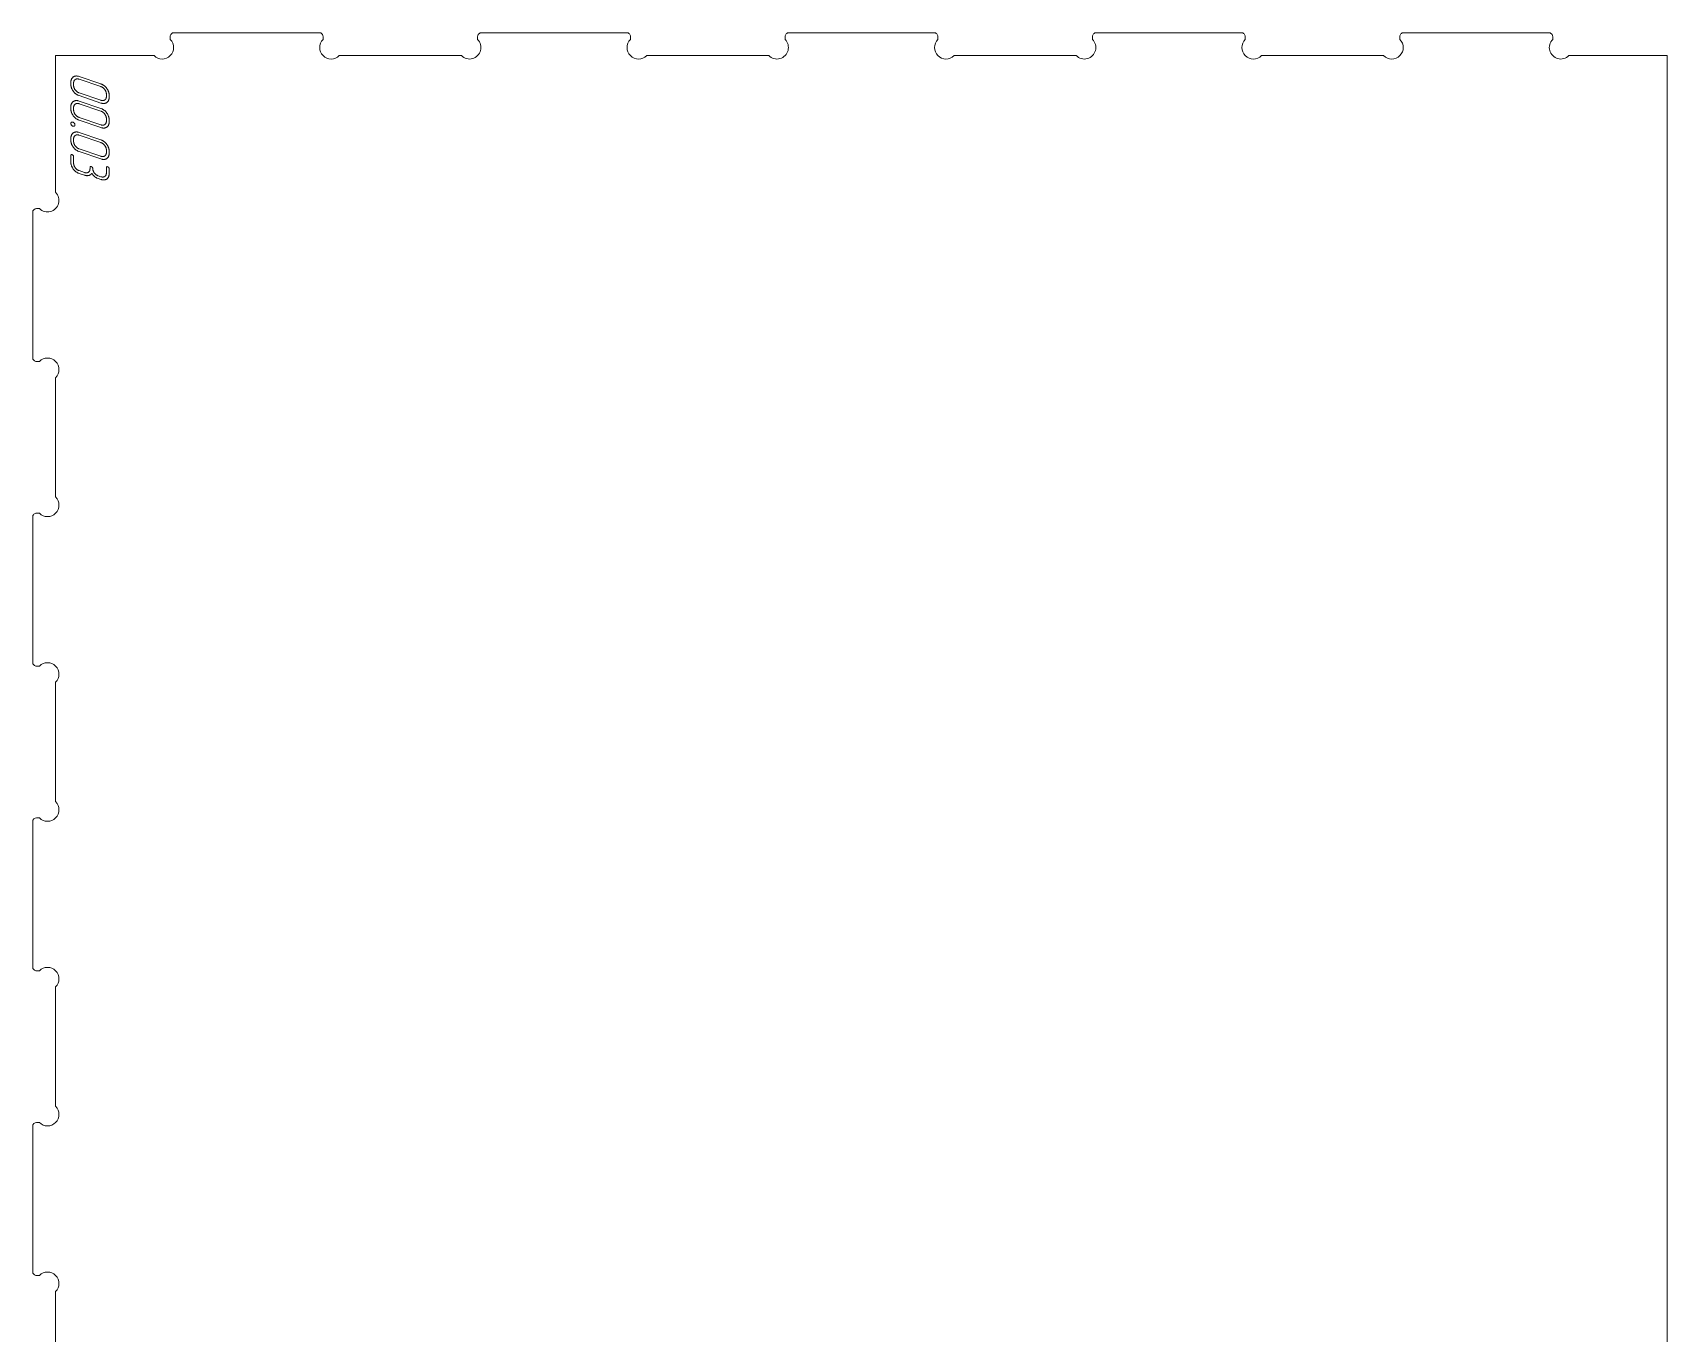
# Model space of a CAD drawing. Header units: millimetres. Extents: x 10 to 1486, y -701 to -10.
# Drawn here: x 10.2 to 438, y -350.4 to -10.2 of the extents above; entities that cross this region are included whole.
import ezdxf

# ---------------------------------------------------------------- set-up
doc = ezdxf.new("R2010")
doc.units = ezdxf.units.MM
doc.layers.add('cut', color=7, linetype='Continuous', lineweight=0)
doc.layers.add('mark', color=7, linetype='Continuous', lineweight=0)

msp = doc.modelspace()

# ---------------------------------------------------------------- linework, layer by layer
at = {"layer": 'cut'}
msp.add_lwpolyline([(16.177663, -370.734304), (16.177663, -339.519665, 1), (11.935022, -335.277024), (11.177881, -335.277024, -0.4142135624), (10.177883, -334.277026), (10.177883, -296.277101, -0.4142133886), (11.177881, -295.277104), (11.935022, -295.277104, 1), (16.177663, -291.034463), (16.177663, -259.819825, 1), (11.935022, -255.577184), (11.177673, -255.577184, -0.4142135624), (10.177675, -254.577186), (10.177675, -216.577261, -0.4142133886), (11.177673, -215.577264), (11.935022, -215.577264, 1), (16.177663, -211.334623), (16.177663, -180.119984, 1), (11.935022, -175.877343), (11.177673, -175.877343, -0.4142135624), (10.177675, -174.877345), (10.177675, -136.877421, -0.4142135624), (11.177673, -135.877423), (11.935022, -135.877423, 1), (16.177663, -131.634782), (16.177663, -100.420144, 1), (11.935022, -96.177503), (11.177673, -96.177503, -0.4142135624), (10.177675, -95.177505), (10.177675, -57.17758, -0.4142133886), (11.177673, -56.177583), (11.935022, -56.177583, 1), (16.177663, -51.934942), (16.177663, -16.177663), (41.934962, -16.177663, 1), (46.177603, -11.935022), (46.177603, -11.177673, -0.4142135624), (47.177601, -10.177675), (85.177525, -10.177675, -0.4142135624), (86.177523, -11.177673), (86.177523, -11.935022, 1), (90.420164, -16.177663), (122.394683, -16.177663, 1), (126.637324, -11.935022), (126.637324, -11.177673, -0.4142135624), (127.637322, -10.177675), (165.637246, -10.177675, -0.4142135624), (166.637244, -11.177673), (166.637244, -11.935022, 1), (170.879885, -16.177663), (202.854404, -16.177663, 1), (207.097045, -11.935022), (207.097045, -11.177673, -0.4142135624), (208.097043, -10.177675), (246.096967, -10.177675, -0.4142135624), (247.096965, -11.177673), (247.096965, -11.935022, 1), (251.339606, -16.177663), (283.314126, -16.177663, 1), (287.556767, -11.935022), (287.556767, -11.177673, -0.4142135624), (288.556765, -10.177675), (326.556689, -10.177675, -0.4142135624), (327.556687, -11.177673), (327.556687, -11.935022, 1), (331.799328, -16.177663), (363.773847, -16.177663, 1), (368.016488, -11.935022), (368.016488, -11.177673, -0.4142135624), (369.016486, -10.177675), (407.01641, -10.177675, -0.4142135624), (408.016408, -11.177673), (408.016408, -11.935022, 1), (412.259049, -16.177663), (438.016348, -16.177663), (438.016348, -614.476466)], format="xyb", dxfattribs=at)
at = {"layer": 'mark'}
for points in [[(22.320507, -26.627307), (28.034782, -28.569267), (28.145342, -28.604361), (28.25381, -28.633776), (28.360186, -28.657514), (28.464468, -28.675573), (28.566658, -28.687954), (28.666756, -28.694658), (28.764761, -28.695683), (28.860673, -28.69103), (28.954493, -28.6807), (29.046219, -28.664691), (29.135854, -28.643005), (29.223395, -28.61564), (29.308845, -28.582597), (29.392201, -28.543877), (29.473465, -28.499478), (29.552636, -28.449401), (29.628319, -28.394708), (29.69912, -28.336457), (29.765038, -28.27465), (29.826073, -28.209286), (29.882225, -28.140366), (29.933494, -28.067889), (29.979881, -27.991855), (30.021385, -27.912265), (30.058006, -27.829119), (30.089744, -27.742415), (30.1166, -27.652155), (30.138572, -27.558339), (30.155662, -27.460966), (30.167869, -27.360036), (30.175193, -27.25555), (30.177635, -27.147507), (30.177635, -26.433222), (30.175123, -26.320957), (30.16759, -26.209162), (30.155034, -26.097836), (30.137456, -25.98698), (30.114856, -25.876593), (30.087233, -25.766675), (30.054588, -25.657228), (30.016921, -25.548249), (29.974231, -25.439741), (29.926519, -25.331701), (29.873785, -25.224132), (29.816028, -25.117032), (29.753249, -25.010401), (29.685448, -24.90424), (29.612625, -24.798548), (29.534779, -24.693326), (29.453585, -24.590482), (29.370717, -24.491924), (29.286174, -24.397652), (29.199958, -24.307665), (29.112068, -24.221965), (29.022503, -24.14055), (28.931264, -24.063422), (28.838352, -23.990579), (28.743765, -23.922023), (28.647504, -23.857752), (28.549569, -23.797768), (28.44996, -23.742069), (28.348676, -23.690657), (28.245719, -23.64353), (28.141087, -23.600689), (28.034782, -23.562134), (22.320507, -21.620174), (22.209096, -21.584899), (22.099861, -21.555525), (21.992802, -21.532051), (21.887919, -21.514479), (21.785213, -21.502807), (21.684683, -21.497036), (21.586329, -21.497166), (21.490152, -21.503196), (21.396151, -21.515127), (21.304326, -21.532959), (21.214678, -21.556692), (21.127206, -21.586326), (21.041911, -21.62186), (20.958791, -21.663295), (20.877849, -21.710631), (20.799082, -21.763868), (20.723831, -21.821508), (20.653435, -21.882054), (20.587894, -21.945505), (20.527207, -22.011862), (20.471376, -22.081125), (20.4204, -22.153293), (20.374278, -22.228367), (20.333011, -22.306347), (20.2966, -22.387233), (20.265043, -22.471024), (20.238341, -22.557721), (20.216494, -22.647324), (20.199502, -22.739832), (20.187364, -22.835246), (20.180082, -22.933566), (20.177655, -23.034792), (20.177655, -23.749076), (20.180124, -23.86049), (20.187532, -23.971517), (20.199878, -24.082159), (20.217163, -24.192414), (20.239387, -24.302282), (20.26655, -24.411765), (20.29865, -24.520861), (20.33569, -24.629571), (20.377668, -24.737895), (20.424585, -24.845832), (20.47644, -24.953383), (20.533234, -25.060548), (20.594967, -25.167327), (20.661638, -25.273719), (20.733248, -25.379725), (20.809796, -25.485345), (20.889777, -25.588643), (20.971682, -25.687685), (21.055513, -25.78247), (21.141269, -25.872998), (21.22895, -25.959269), (21.318556, -26.041283), (21.410088, -26.119041), (21.503545, -26.192542), (21.598927, -26.261786), (21.696234, -26.326774), (21.795467, -26.387505), (21.896624, -26.443979), (21.999707, -26.496196), (22.104716, -26.544156), (22.211649, -26.58786)], [(22.320507, -25.913023), (28.034782, -27.854983), (28.107354, -27.878007), (28.178643, -27.897301), (28.248649, -27.912866), (28.31737, -27.924702), (28.384809, -27.932809), (28.450964, -27.937187), (28.515835, -27.937835), (28.579424, -27.934754), (28.641728, -27.927944), (28.702749, -27.917404), (28.762487, -27.903136), (28.820941, -27.885138), (28.878112, -27.863411), (28.933999, -27.837954), (28.988602, -27.808769), (29.041923, -27.775854), (29.092955, -27.739845), (29.140695, -27.701379), (29.185142, -27.660454), (29.226297, -27.617072), (29.26416, -27.571232), (29.29873, -27.522933), (29.330008, -27.472177), (29.357993, -27.418963), (29.382686, -27.36329), (29.404087, -27.30516), (29.422195, -27.244572), (29.437011, -27.181526), (29.448535, -27.116022), (29.456766, -27.04806), (29.461704, -26.97764), (29.46335, -26.904762), (29.46335, -26.190477), (29.461718, -26.116499), (29.456821, -26.042779), (29.44866, -25.969316), (29.437234, -25.896111), (29.422544, -25.823163), (29.404589, -25.750473), (29.38337, -25.678041), (29.358886, -25.605866), (29.331138, -25.533949), (29.300125, -25.46229), (29.265848, -25.390888), (29.228306, -25.319744), (29.1875, -25.248858), (29.143429, -25.17823), (29.096094, -25.107859), (29.045494, -25.037745), (28.992578, -24.969161), (28.938296, -24.903377), (28.882646, -24.840393), (28.825628, -24.780209), (28.767244, -24.722825), (28.707492, -24.668242), (28.646374, -24.616458), (28.583888, -24.567475), (28.520035, -24.521293), (28.454814, -24.47791), (28.388227, -24.437328), (28.320272, -24.399545), (28.25095, -24.364563), (28.180261, -24.332382), (28.108205, -24.303), (28.034782, -24.276419), (22.320507, -22.334458), (22.248786, -22.311769), (22.178264, -22.292864), (22.108943, -22.277743), (22.040821, -22.266406), (21.973898, -22.258853), (21.908176, -22.255085), (21.843653, -22.2551), (21.78033, -22.2589), (21.718207, -22.266484), (21.657283, -22.277853), (21.59756, -22.293005), (21.539036, -22.311942), (21.481712, -22.334662), (21.425587, -22.361167), (21.370663, -22.391456), (21.316938, -22.42553), (21.265473, -22.462575), (21.217329, -22.501781), (21.172505, -22.543148), (21.131001, -22.586676), (21.092817, -22.632364), (21.057954, -22.680213), (21.026411, -22.730222), (20.998189, -22.782393), (20.973286, -22.836723), (20.951704, -22.893215), (20.933443, -22.951867), (20.918501, -23.01268), (20.90688, -23.075653), (20.89858, -23.140787), (20.893599, -23.208082), (20.891939, -23.277537), (20.891939, -23.991821), (20.893529, -24.064097), (20.898301, -24.136282), (20.906253, -24.208377), (20.917385, -24.280381), (20.931699, -24.352294), (20.949193, -24.424117), (20.969868, -24.495848), (20.993724, -24.56749), (21.020761, -24.63904), (21.050979, -24.7105), (21.084377, -24.781869), (21.120956, -24.853148), (21.160716, -24.924335), (21.203657, -24.995432), (21.249779, -25.066439), (21.299081, -25.137355), (21.350783, -25.206825), (21.404103, -25.273497), (21.459042, -25.337371), (21.515598, -25.398445), (21.573773, -25.45672), (21.633567, -25.512197), (21.694979, -25.564874), (21.758009, -25.614753), (21.822657, -25.661833), (21.888924, -25.706114), (21.956808, -25.747596), (22.026312, -25.786279), (22.097433, -25.822163), (22.170173, -25.855249), (22.244531, -25.885535)], [(22.320507, -33.055865), (28.034782, -34.997826), (28.145342, -35.032919), (28.25381, -35.062335), (28.360186, -35.086072), (28.464468, -35.104131), (28.566658, -35.116513), (28.666756, -35.123216), (28.764761, -35.124242), (28.860673, -35.119589), (28.954493, -35.109258), (29.046219, -35.09325), (29.135854, -35.071563), (29.223395, -35.044199), (29.308845, -35.011156), (29.392201, -34.972435), (29.473465, -34.928037), (29.552636, -34.87796), (29.628319, -34.823266), (29.69912, -34.765016), (29.765038, -34.703208), (29.826073, -34.637845), (29.882225, -34.568924), (29.933494, -34.496447), (29.979881, -34.420414), (30.021385, -34.340824), (30.058006, -34.257677), (30.089744, -34.170974), (30.1166, -34.080714), (30.138572, -33.986897), (30.155662, -33.889524), (30.167869, -33.788595), (30.175193, -33.684108), (30.177635, -33.576065), (30.177635, -32.861781), (30.175123, -32.749516), (30.16759, -32.637721), (30.155034, -32.526395), (30.137456, -32.415538), (30.114856, -32.305151), (30.087233, -32.195234), (30.054588, -32.085786), (30.016921, -31.976808), (29.974231, -31.868299), (29.926519, -31.76026), (29.873785, -31.65269), (29.816028, -31.54559), (29.753249, -31.43896), (29.685448, -31.332799), (29.612625, -31.227107), (29.534779, -31.121885), (29.453585, -31.019041), (29.370717, -30.920482), (29.286174, -30.82621), (29.199958, -30.736224), (29.112068, -30.650523), (29.022503, -30.569109), (28.931264, -30.491981), (28.838352, -30.419138), (28.743765, -30.350582), (28.647504, -30.286311), (28.549569, -30.226326), (28.44996, -30.170628), (28.348676, -30.119215), (28.245719, -30.072088), (28.141087, -30.029248), (28.034782, -29.990693), (22.320507, -28.048733), (22.209096, -28.013458), (22.099861, -27.984083), (21.992802, -27.96061), (21.887919, -27.943037), (21.785213, -27.931366), (21.684683, -27.925594), (21.586329, -27.925724), (21.490152, -27.931755), (21.396151, -27.943686), (21.304326, -27.961518), (21.214678, -27.985251), (21.127206, -28.014884), (21.041911, -28.050419), (20.958791, -28.091854), (20.877849, -28.13919), (20.799082, -28.192427), (20.723831, -28.250067), (20.653435, -28.310612), (20.587894, -28.374064), (20.527207, -28.440421), (20.471376, -28.509683), (20.4204, -28.581852), (20.374278, -28.656926), (20.333011, -28.734906), (20.2966, -28.815792), (20.265043, -28.899583), (20.238341, -28.98628), (20.216494, -29.075883), (20.199502, -29.168391), (20.187364, -29.263805), (20.180082, -29.362125), (20.177655, -29.46335), (20.177655, -30.177635), (20.180124, -30.289048), (20.187532, -30.400076), (20.199878, -30.510717), (20.217163, -30.620972), (20.239387, -30.730841), (20.26655, -30.840323), (20.29865, -30.94942), (20.33569, -31.05813), (20.377668, -31.166453), (20.424585, -31.274391), (20.47644, -31.381942), (20.533234, -31.489107), (20.594967, -31.595885), (20.661638, -31.702278), (20.733248, -31.808284), (20.809796, -31.913903), (20.889777, -32.017202), (20.971682, -32.116243), (21.055513, -32.211028), (21.141269, -32.301556), (21.22895, -32.387827), (21.318556, -32.469842), (21.410088, -32.5476), (21.503545, -32.621101), (21.598927, -32.690345), (21.696234, -32.755332), (21.795467, -32.816063), (21.896624, -32.872537), (21.999707, -32.924754), (22.104716, -32.972715), (22.211649, -33.016419)], [(22.320507, -32.341581), (28.034782, -34.283542), (28.107354, -34.306565), (28.178643, -34.32586), (28.248649, -34.341425), (28.31737, -34.353261), (28.384809, -34.361368), (28.450964, -34.365745), (28.515835, -34.366394), (28.579424, -34.363313), (28.641728, -34.356502), (28.702749, -34.345963), (28.762487, -34.331694), (28.820941, -34.313696), (28.878112, -34.291969), (28.933999, -34.266513), (28.988602, -34.237327), (29.041923, -34.204412), (29.092955, -34.168404), (29.140695, -34.129937), (29.185142, -34.089013), (29.226297, -34.045631), (29.26416, -33.99979), (29.29873, -33.951492), (29.330008, -33.900736), (29.357993, -33.847521), (29.382686, -33.791849), (29.404087, -33.733719), (29.422195, -33.673131), (29.437011, -33.610085), (29.448535, -33.54458), (29.456766, -33.476618), (29.461704, -33.406198), (29.46335, -33.33332), (29.46335, -32.619036), (29.461718, -32.545058), (29.456821, -32.471337), (29.44866, -32.397874), (29.437234, -32.324669), (29.422544, -32.251722), (29.404589, -32.179032), (29.38337, -32.106599), (29.358886, -32.034425), (29.331138, -31.962508), (29.300125, -31.890849), (29.265848, -31.819447), (29.228306, -31.748303), (29.1875, -31.677417), (29.143429, -31.606788), (29.096094, -31.536417), (29.045494, -31.466304), (28.992578, -31.397719), (28.938296, -31.331935), (28.882646, -31.268951), (28.825628, -31.208767), (28.767244, -31.151384), (28.707492, -31.0968), (28.646374, -31.045017), (28.583888, -30.996034), (28.520035, -30.949851), (28.454814, -30.906469), (28.388227, -30.865886), (28.320272, -30.828104), (28.25095, -30.793122), (28.180261, -30.76094), (28.108205, -30.731559), (28.034782, -30.704977), (22.320507, -28.763017), (22.248786, -28.740328), (22.178264, -28.721422), (22.108943, -28.706301), (22.040821, -28.694965), (21.973898, -28.687412), (21.908176, -28.683643), (21.843653, -28.683659), (21.78033, -28.687459), (21.718207, -28.695043), (21.657283, -28.706411), (21.59756, -28.721564), (21.539036, -28.7405), (21.481712, -28.763221), (21.425587, -28.789726), (21.370663, -28.820015), (21.316938, -28.854088), (21.265473, -28.891134), (21.217329, -28.93034), (21.172505, -28.971707), (21.131001, -29.015235), (21.092817, -29.060923), (21.057954, -29.108772), (21.026411, -29.158781), (20.998189, -29.210951), (20.973286, -29.265282), (20.951704, -29.321773), (20.933443, -29.380425), (20.918501, -29.441238), (20.90688, -29.504211), (20.89858, -29.569345), (20.893599, -29.63664), (20.891939, -29.706095), (20.891939, -30.42038), (20.893529, -30.492656), (20.898301, -30.564841), (20.906253, -30.636935), (20.917385, -30.708939), (20.931699, -30.780853), (20.949193, -30.852675), (20.969868, -30.924407), (20.993724, -30.996048), (21.020761, -31.067599), (21.050979, -31.139058), (21.084377, -31.210428), (21.120956, -31.281706), (21.160716, -31.352894), (21.203657, -31.423991), (21.249779, -31.494997), (21.299081, -31.565913), (21.350783, -31.635384), (21.404103, -31.702056), (21.459042, -31.765929), (21.515598, -31.827003), (21.573773, -31.885279), (21.633567, -31.940755), (21.694979, -31.993433), (21.758009, -32.043311), (21.822657, -32.090391), (21.888924, -32.134672), (21.956808, -32.176154), (22.026312, -32.214837), (22.097433, -32.250722), (22.170173, -32.283807), (22.244531, -32.314094)], [(21.249081, -34.291801), (21.24726, -34.242758), (21.241799, -34.194738), (21.232696, -34.14774), (21.219952, -34.101764), (21.203566, -34.05681), (21.18354, -34.012878), (21.159872, -33.969968), (21.132563, -33.928081), (21.101613, -33.887215), (21.067022, -33.847372), (21.029076, -33.808655), (20.991492, -33.772419), (20.955415, -33.73908), (20.920845, -33.708639), (20.887782, -33.681096), (20.856225, -33.65645), (20.826175, -33.634702), (20.797631, -33.615852), (20.770594, -33.599899), (20.745064, -33.586844), (20.721041, -33.576687), (20.71527, -33.5746), (20.706682, -33.571709), (20.68675, -33.565464), (20.64745, -33.555047), (20.608904, -33.547396), (20.571111, -33.542512), (20.534071, -33.540394), (20.497785, -33.541042), (20.462252, -33.544456), (20.427473, -33.550637), (20.393447, -33.559583), (20.360174, -33.571296), (20.327654, -33.585775), (20.305132, -33.601092), (20.284442, -33.61834), (20.265582, -33.637518), (20.248553, -33.658627), (20.233355, -33.681666), (20.219989, -33.706636), (20.208453, -33.733536), (20.198748, -33.762367), (20.190875, -33.793128), (20.184832, -33.82582), (20.180621, -33.860442), (20.178241, -33.896995), (20.177696, -33.935648), (20.179161, -33.975318), (20.182719, -34.014259), (20.188369, -34.052473), (20.196112, -34.08996), (20.205947, -34.126719), (20.217875, -34.162751), (20.231896, -34.198055), (20.248009, -34.232632), (20.266215, -34.266481), (20.286513, -34.299602), (20.308904, -34.331996), (20.333388, -34.363663), (20.359818, -34.394531), (20.414122, -34.451751), (20.469472, -34.502524), (20.525868, -34.54685), (20.583311, -34.58473), (20.6418, -34.616162), (20.701335, -34.641148), (20.731401, -34.651131), (20.761247, -34.658984), (20.790832, -34.664654), (20.820155, -34.668142), (20.849216, -34.669448), (20.878016, -34.668571), (20.906554, -34.665511), (20.934831, -34.660269), (20.962846, -34.652844), (20.990599, -34.643237), (21.018091, -34.631447), (21.045322, -34.617475), (21.098412, -34.583369), (21.122477, -34.564422), (21.14445, -34.544502), (21.16433, -34.523609), (21.182117, -34.501744), (21.197812, -34.478905), (21.211414, -34.455094), (21.222923, -34.430311), (21.23234, -34.404554), (21.239664, -34.377825), (21.244896, -34.350123), (21.248035, -34.321448)], [(22.320507, -41.270135), (28.034782, -43.212095), (28.145342, -43.247189), (28.25381, -43.276604), (28.360186, -43.300341), (28.464468, -43.318401), (28.566658, -43.330782), (28.666756, -43.337486), (28.764761, -43.338511), (28.860673, -43.333858), (28.954493, -43.323528), (29.046219, -43.307519), (29.135854, -43.285832), (29.223395, -43.258468), (29.308845, -43.225425), (29.392201, -43.186705), (29.473465, -43.142306), (29.552636, -43.092229), (29.628319, -43.037535), (29.69912, -42.979285), (29.765038, -42.917478), (29.826073, -42.852114), (29.882225, -42.783194), (29.933494, -42.710717), (29.979881, -42.634683), (30.021385, -42.555093), (30.058006, -42.471946), (30.089744, -42.385243), (30.1166, -42.294983), (30.138572, -42.201167), (30.155662, -42.103794), (30.167869, -42.002864), (30.175193, -41.898378), (30.177635, -41.790335), (30.177635, -41.07605), (30.175123, -40.963785), (30.16759, -40.85199), (30.155034, -40.740664), (30.137456, -40.629808), (30.114856, -40.519421), (30.087233, -40.409503), (30.054588, -40.300055), (30.016921, -40.191077), (29.974231, -40.082568), (29.926519, -39.974529), (29.873785, -39.86696), (29.816028, -39.759859), (29.753249, -39.653229), (29.685448, -39.547068), (29.612625, -39.441376), (29.534779, -39.336154), (29.453585, -39.23331), (29.370717, -39.134752), (29.286174, -39.040479), (29.199958, -38.950493), (29.112068, -38.864793), (29.022503, -38.783378), (28.931264, -38.70625), (28.838352, -38.633407), (28.743765, -38.564851), (28.647504, -38.50058), (28.549569, -38.440596), (28.44996, -38.384897), (28.348676, -38.333484), (28.245719, -38.286358), (28.141087, -38.243517), (28.034782, -38.204962), (22.320507, -36.263002), (22.209096, -36.227727), (22.099861, -36.198353), (21.992802, -36.174879), (21.887919, -36.157307), (21.785213, -36.145635), (21.684683, -36.139864), (21.586329, -36.139993), (21.490152, -36.146024), (21.396151, -36.157955), (21.304326, -36.175787), (21.214678, -36.19952), (21.127206, -36.229154), (21.041911, -36.264688), (20.958791, -36.306123), (20.877849, -36.353459), (20.799082, -36.406696), (20.723831, -36.464336), (20.653435, -36.524881), (20.587894, -36.588333), (20.527207, -36.65469), (20.471376, -36.723953), (20.4204, -36.796121), (20.374278, -36.871195), (20.333011, -36.949175), (20.2966, -37.030061), (20.265043, -37.113852), (20.238341, -37.200549), (20.216494, -37.290152), (20.199502, -37.38266), (20.187364, -37.478074), (20.180082, -37.576394), (20.177655, -37.67762), (20.177655, -38.391904), (20.180124, -38.503318), (20.187532, -38.614345), (20.199878, -38.724986), (20.217163, -38.835241), (20.239387, -38.94511), (20.26655, -39.054593), (20.29865, -39.163689), (20.33569, -39.272399), (20.377668, -39.380722), (20.424585, -39.48866), (20.47644, -39.596211), (20.533234, -39.703376), (20.594967, -39.810155), (20.661638, -39.916547), (20.733248, -40.022553), (20.809796, -40.128173), (20.889777, -40.231471), (20.971682, -40.330513), (21.055513, -40.425297), (21.141269, -40.515825), (21.22895, -40.602097), (21.318556, -40.684111), (21.410088, -40.761869), (21.503545, -40.83537), (21.598927, -40.904614), (21.696234, -40.969602), (21.795467, -41.030332), (21.896624, -41.086806), (21.999707, -41.139024), (22.104716, -41.186984), (22.211649, -41.230688)], [(22.320507, -40.55585), (28.034782, -42.497811), (28.107354, -42.520835), (28.178643, -42.540129), (28.248649, -42.555694), (28.31737, -42.56753), (28.384809, -42.575637), (28.450964, -42.580015), (28.515835, -42.580663), (28.579424, -42.577582), (28.641728, -42.570772), (28.702749, -42.560232), (28.762487, -42.545964), (28.820941, -42.527966), (28.878112, -42.506239), (28.933999, -42.480782), (28.988602, -42.451596), (29.041923, -42.418682), (29.092955, -42.382673), (29.140695, -42.344207), (29.185142, -42.303282), (29.226297, -42.2599), (29.26416, -42.214059), (29.29873, -42.165761), (29.330008, -42.115005), (29.357993, -42.061791), (29.382686, -42.006118), (29.404087, -41.947988), (29.422195, -41.8874), (29.437011, -41.824354), (29.448535, -41.75885), (29.456766, -41.690888), (29.461704, -41.620468), (29.46335, -41.54759), (29.46335, -40.833305), (29.461718, -40.759327), (29.456821, -40.685607), (29.44866, -40.612144), (29.437234, -40.538938), (29.422544, -40.465991), (29.404589, -40.393301), (29.38337, -40.320869), (29.358886, -40.248694), (29.331138, -40.176777), (29.300125, -40.105118), (29.265848, -40.033716), (29.228306, -39.962572), (29.1875, -39.891686), (29.143429, -39.821057), (29.096094, -39.750687), (29.045494, -39.680573), (28.992578, -39.611989), (28.938296, -39.546204), (28.882646, -39.48322), (28.825628, -39.423037), (28.767244, -39.365653), (28.707492, -39.31107), (28.646374, -39.259286), (28.583888, -39.210303), (28.520035, -39.16412), (28.454814, -39.120738), (28.388227, -39.080155), (28.320272, -39.042373), (28.25095, -39.007391), (28.180261, -38.97521), (28.108205, -38.945828), (28.034782, -38.919247), (22.320507, -36.977286), (22.248786, -36.954597), (22.178264, -36.935692), (22.108943, -36.920571), (22.040821, -36.909234), (21.973898, -36.901681), (21.908176, -36.897913), (21.843653, -36.897928), (21.78033, -36.901728), (21.718207, -36.909312), (21.657283, -36.92068), (21.59756, -36.935833), (21.539036, -36.954769), (21.481712, -36.97749), (21.425587, -37.003995), (21.370663, -37.034284), (21.316938, -37.068357), (21.265473, -37.105403), (21.217329, -37.144609), (21.172505, -37.185976), (21.131001, -37.229504), (21.092817, -37.275192), (21.057954, -37.323041), (21.026411, -37.37305), (20.998189, -37.42522), (20.973286, -37.479551), (20.951704, -37.536043), (20.933443, -37.594695), (20.918501, -37.655507), (20.90688, -37.718481), (20.89858, -37.783615), (20.893599, -37.850909), (20.891939, -37.920365), (20.891939, -38.634649), (20.893529, -38.706925), (20.898301, -38.77911), (20.906253, -38.851205), (20.917385, -38.923209), (20.931699, -38.995122), (20.949193, -39.066944), (20.969868, -39.138676), (20.993724, -39.210317), (21.020761, -39.281868), (21.050979, -39.353328), (21.084377, -39.424697), (21.120956, -39.495975), (21.160716, -39.567163), (21.203657, -39.63826), (21.249779, -39.709267), (21.299081, -39.780182), (21.350783, -39.849653), (21.404103, -39.916325), (21.459042, -39.980198), (21.515598, -40.041273), (21.573773, -40.099548), (21.633567, -40.155024), (21.694979, -40.207702), (21.758009, -40.257581), (21.822657, -40.304661), (21.888924, -40.348942), (21.956808, -40.390424), (22.026312, -40.429107), (22.097433, -40.464991), (22.170173, -40.498076), (22.244531, -40.528363)], [(22.320507, -46.977266), (23.749076, -47.462756), (23.823811, -47.486857), (23.898015, -47.508183), (23.97169, -47.526734), (24.044834, -47.54251), (24.117449, -47.555511), (24.189533, -47.565737), (24.261087, -47.573189), (24.332111, -47.577865), (24.402604, -47.579766), (24.472568, -47.578893), (24.542001, -47.575245), (24.610905, -47.568821), (24.679278, -47.559623), (24.747121, -47.54765), (24.814434, -47.532902), (24.881217, -47.515379), (24.946576, -47.495475), (25.00962, -47.473585), (25.070349, -47.449708), (25.128761, -47.423844), (25.184857, -47.395993), (25.238638, -47.366156), (25.290103, -47.334332), (25.339251, -47.300521), (25.386085, -47.264724), (25.430602, -47.22694), (25.472803, -47.18717), (25.512689, -47.145412), (25.550258, -47.101668), (25.585512, -47.055938), (25.61845, -47.00822), (25.649072, -46.958516), (25.740367, -47.087966), (25.832108, -47.210748), (25.924295, -47.326861), (26.016929, -47.436305), (26.110009, -47.539081), (26.203535, -47.635189), (26.297508, -47.724628), (26.391928, -47.807398), (26.445164, -47.856502), (26.497731, -47.901971), (26.549628, -47.943806), (26.600856, -47.982007), (26.651414, -48.016574), (26.701302, -48.047507), (26.750521, -48.074805), (26.79907, -48.098469), (26.941927, -48.190657), (27.084784, -48.239206), (27.320497, -48.319339), (28.034782, -48.562084), (28.146193, -48.597526), (28.255429, -48.627373), (28.362488, -48.651624), (28.46737, -48.67028), (28.570076, -48.683341), (28.670606, -48.690807), (28.76896, -48.692678), (28.865137, -48.688953), (28.959138, -48.679634), (29.050963, -48.664719), (29.140611, -48.644209), (29.228083, -48.618104), (29.313379, -48.586404), (29.396498, -48.549108), (29.477441, -48.506218), (29.556207, -48.457732), (29.631458, -48.404536), (29.701854, -48.347513), (29.767395, -48.286665), (29.828082, -48.22199), (29.883913, -48.15349), (29.93489, -48.081163), (29.981011, -48.005011), (30.022278, -47.925032), (30.05869, -47.841228), (30.090246, -47.753597), (30.116948, -47.66214), (30.138795, -47.566858), (30.155788, -47.467749), (30.167925, -47.364814), (30.175207, -47.258054), (30.177635, -47.147467), (30.177635, -45.718898), (30.17641, -45.685785), (30.172738, -45.653409), (30.166617, -45.621771), (30.158048, -45.590871), (30.14703, -45.560708), (30.133564, -45.531283), (30.117649, -45.502596), (30.099287, -45.474646), (30.078475, -45.447434), (30.055216, -45.42096), (30.004476, -45.371286), (29.980317, -45.349215), (29.957225, -45.329077), (29.9352, -45.31087), (29.914242, -45.294597), (29.894352, -45.280255), (29.875529, -45.267846), (29.857773, -45.25737), (29.841084, -45.248826), (29.825462, -45.242214), (29.821724, -45.240863), (29.816035, -45.238947), (29.802747, -45.234771), (29.75085, -45.222575), (29.700961, -45.217591), (29.653082, -45.219818), (29.607212, -45.229257), (29.56335, -45.245908), (29.539913, -45.263934), (29.5196, -45.285033), (29.502413, -45.309205), (29.48835, -45.336449), (29.477413, -45.366766), (29.4696, -45.400156), (29.464913, -45.436618), (29.46335, -45.476153), (29.46335, -46.904722), (29.461718, -46.979292), (29.456821, -47.051219), (29.44866, -47.120501), (29.437234, -47.187139), (29.422544, -47.251133), (29.404589, -47.312483), (29.38337, -47.371189), (29.358886, -47.427251), (29.331138, -47.480669), (29.300125, -47.531442), (29.265848, -47.579572), (29.228306, -47.625057), (29.1875, -47.667898), (29.143429, -47.708095), (29.096094, -47.745648), (29.045494, -47.780557), (28.992578, -47.812307), (28.938296, -47.840384), (28.882646, -47.864788), (28.825628, -47.88552), (28.767244, -47.902578), (28.707492, -47.915963), (28.646374, -47.925675), (28.583888, -47.931714), (28.520035, -47.93408), (28.454814, -47.932774), (28.388227, -47.927794), (28.320272, -47.919141), (28.25095, -47.906815), (28.180261, -47.890817), (28.108205, -47.871145), (28.034782, -47.8478), (27.320497, -47.605055), (27.246223, -47.578195), (27.1734, -47.548592), (27.102027, -47.516245), (27.032105, -47.481154), (26.963634, -47.44332), (26.896614, -47.402742), (26.831045, -47.359421), (26.766927, -47.313356), (26.70426, -47.264548), (26.643043, -47.212997), (26.583278, -47.158701), (26.524963, -47.101663), (26.4681, -47.04188), (26.412687, -46.979354), (26.358725, -46.914085), (26.306214, -46.846072), (26.256046, -46.776512), (26.209116, -46.706601), (26.165422, -46.636339), (26.124964, -46.565726), (26.087743, -46.494762), (26.053759, -46.423447), (26.023011, -46.351782), (25.9955, -46.279765), (25.971226, -46.207397), (25.950188, -46.134678), (25.932386, -46.061609), (25.917822, -45.988188), (25.906494, -45.914417), (25.898402, -45.840294), (25.893547, -45.765821), (25.891929, -45.690996), (25.890705, -45.657883), (25.887032, -45.625508), (25.880911, -45.59387), (25.872342, -45.562969), (25.861324, -45.532807), (25.847858, -45.503382), (25.831944, -45.474694), (25.813581, -45.446745), (25.79277, -45.419533), (25.76951, -45.393058), (25.718771, -45.343384), (25.694611, -45.321313), (25.671519, -45.301175), (25.649494, -45.282969), (25.628537, -45.266695), (25.608646, -45.252353), (25.589823, -45.239945), (25.572067, -45.229468), (25.555378, -45.220924), (25.539757, -45.214312), (25.536018, -45.212961), (25.530329, -45.211045), (25.517041, -45.20687), (25.465144, -45.194674), (25.415256, -45.189689), (25.367376, -45.191916), (25.321506, -45.201356), (25.277644, -45.218006), (25.254207, -45.236033), (25.233895, -45.257132), (25.216707, -45.281303), (25.202645, -45.308547), (25.191707, -45.338864), (25.183895, -45.372254), (25.179207, -45.408716), (25.177645, -45.448251), (25.177645, -45.805394), (25.176012, -45.879964), (25.171116, -45.951891), (25.162954, -46.021173), (25.151529, -46.087811), (25.136838, -46.151806), (25.118884, -46.213156), (25.097664, -46.271861), (25.073181, -46.327923), (25.045432, -46.381341), (25.01442, -46.432114), (24.980142, -46.480244), (24.9426, -46.525729), (24.901794, -46.56857), (24.857723, -46.608767), (24.810388, -46.64632), (24.759788, -46.681229), (24.706873, -46.712979), (24.65259, -46.741056), (24.59694, -46.76546), (24.539923, -46.786192), (24.481538, -46.80325), (24.421787, -46.816635), (24.360668, -46.826347), (24.298182, -46.832386), (24.234329, -46.834753), (24.169109, -46.833446), (24.102521, -46.828466), (24.034567, -46.819813), (23.965245, -46.807487), (23.894556, -46.791489), (23.822499, -46.771817), (23.749076, -46.748472), (22.320507, -46.262982), (22.246233, -46.236122), (22.17341, -46.206518), (22.102037, -46.174171), (22.032115, -46.139081), (21.963644, -46.101247), (21.896624, -46.060669), (21.831055, -46.017348), (21.766937, -45.971283), (21.70427, -45.922475), (21.643053, -45.870923), (21.583288, -45.816628), (21.524973, -45.759589), (21.46811, -45.699807), (21.412697, -45.637281), (21.358735, -45.572012), (21.306224, -45.503999), (21.256056, -45.434439), (21.209126, -45.364528), (21.165432, -45.294266), (21.124974, -45.223653), (21.087753, -45.152689), (21.053769, -45.081374), (21.023021, -45.009708), (20.99551, -44.937692), (20.971236, -44.865324), (20.950198, -44.792605), (20.932396, -44.719536), (20.917832, -44.646115), (20.906504, -44.572344), (20.898412, -44.498221), (20.893557, -44.423748), (20.891939, -44.348923), (20.891939, -42.563213), (20.890715, -42.530099), (20.887042, -42.497724), (20.880921, -42.466086), (20.872352, -42.435185), (20.861334, -42.405023), (20.847868, -42.375598), (20.831954, -42.34691), (20.813591, -42.318961), (20.79278, -42.291749), (20.76952, -42.265274), (20.718781, -42.215601), (20.694621, -42.19353), (20.671529, -42.173391), (20.649504, -42.155185), (20.628547, -42.138911), (20.608656, -42.12457), (20.589833, -42.112161), (20.572077, -42.101684), (20.555388, -42.09314), (20.539767, -42.086528), (20.536028, -42.085177), (20.530339, -42.083262), (20.517051, -42.079086), (20.465154, -42.06689), (20.415266, -42.061905), (20.367386, -42.064133), (20.321516, -42.073572), (20.277654, -42.090222), (20.254217, -42.108249), (20.233905, -42.129348), (20.216717, -42.153519), (20.202655, -42.180764), (20.191717, -42.21108), (20.183905, -42.24447), (20.179217, -42.280932), (20.177655, -42.320467), (20.177655, -44.106178), (20.180096, -44.217568), (20.18742, -44.328525), (20.199627, -44.439049), (20.216717, -44.549139), (20.23869, -44.658796), (20.265545, -44.768019), (20.297283, -44.87681), (20.333904, -44.985166), (20.375408, -45.09309), (20.421795, -45.20058), (20.473064, -45.307637), (20.529216, -45.41426), (20.590251, -45.52045), (20.656169, -45.626207), (20.72697, -45.73153), (20.802653, -45.83642), (20.881825, -45.939008), (20.963088, -46.037424), (21.046445, -46.131669), (21.131894, -46.221743), (21.219435, -46.307646), (21.30907, -46.389377), (21.400797, -46.466937), (21.494616, -46.540325), (21.590528, -46.609542), (21.688533, -46.674588), (21.788631, -46.735463), (21.890821, -46.792166), (21.995104, -46.844698), (22.101479, -46.893059), (22.209947, -46.937248)]]:
    msp.add_lwpolyline(points, close=True, dxfattribs=at)

doc.saveas('drawing.dxf')
